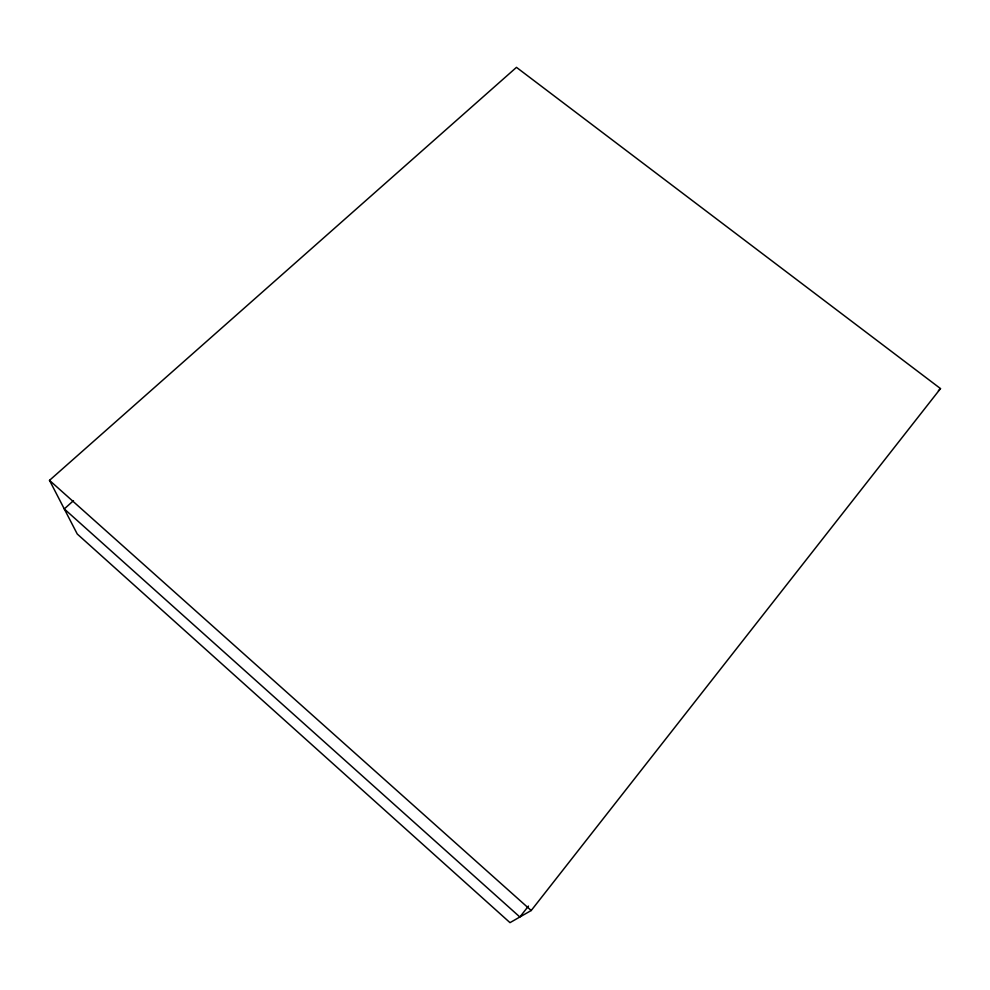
<?xml version="1.0" encoding="UTF-8"?>
<svg xmlns="http://www.w3.org/2000/svg" width="990" height="990" viewBox="0 0 990 990"><rect width="100%" height="100%" fill="white"/><g stroke="black" fill="none" stroke-linecap="round" stroke-linejoin="round"><path stroke-width="1.49" d="M531.209 910.515L940.5 388.587L516.471 67.357L49.5 480.348L77.257 534.018L509.999 922.643L531.209 910.515L49.5 480.348M528.462 906.073L519.861 917L64.288 508.934L73.47 500.668M938.396 390.778L940.5 388.587"/></g></svg>
